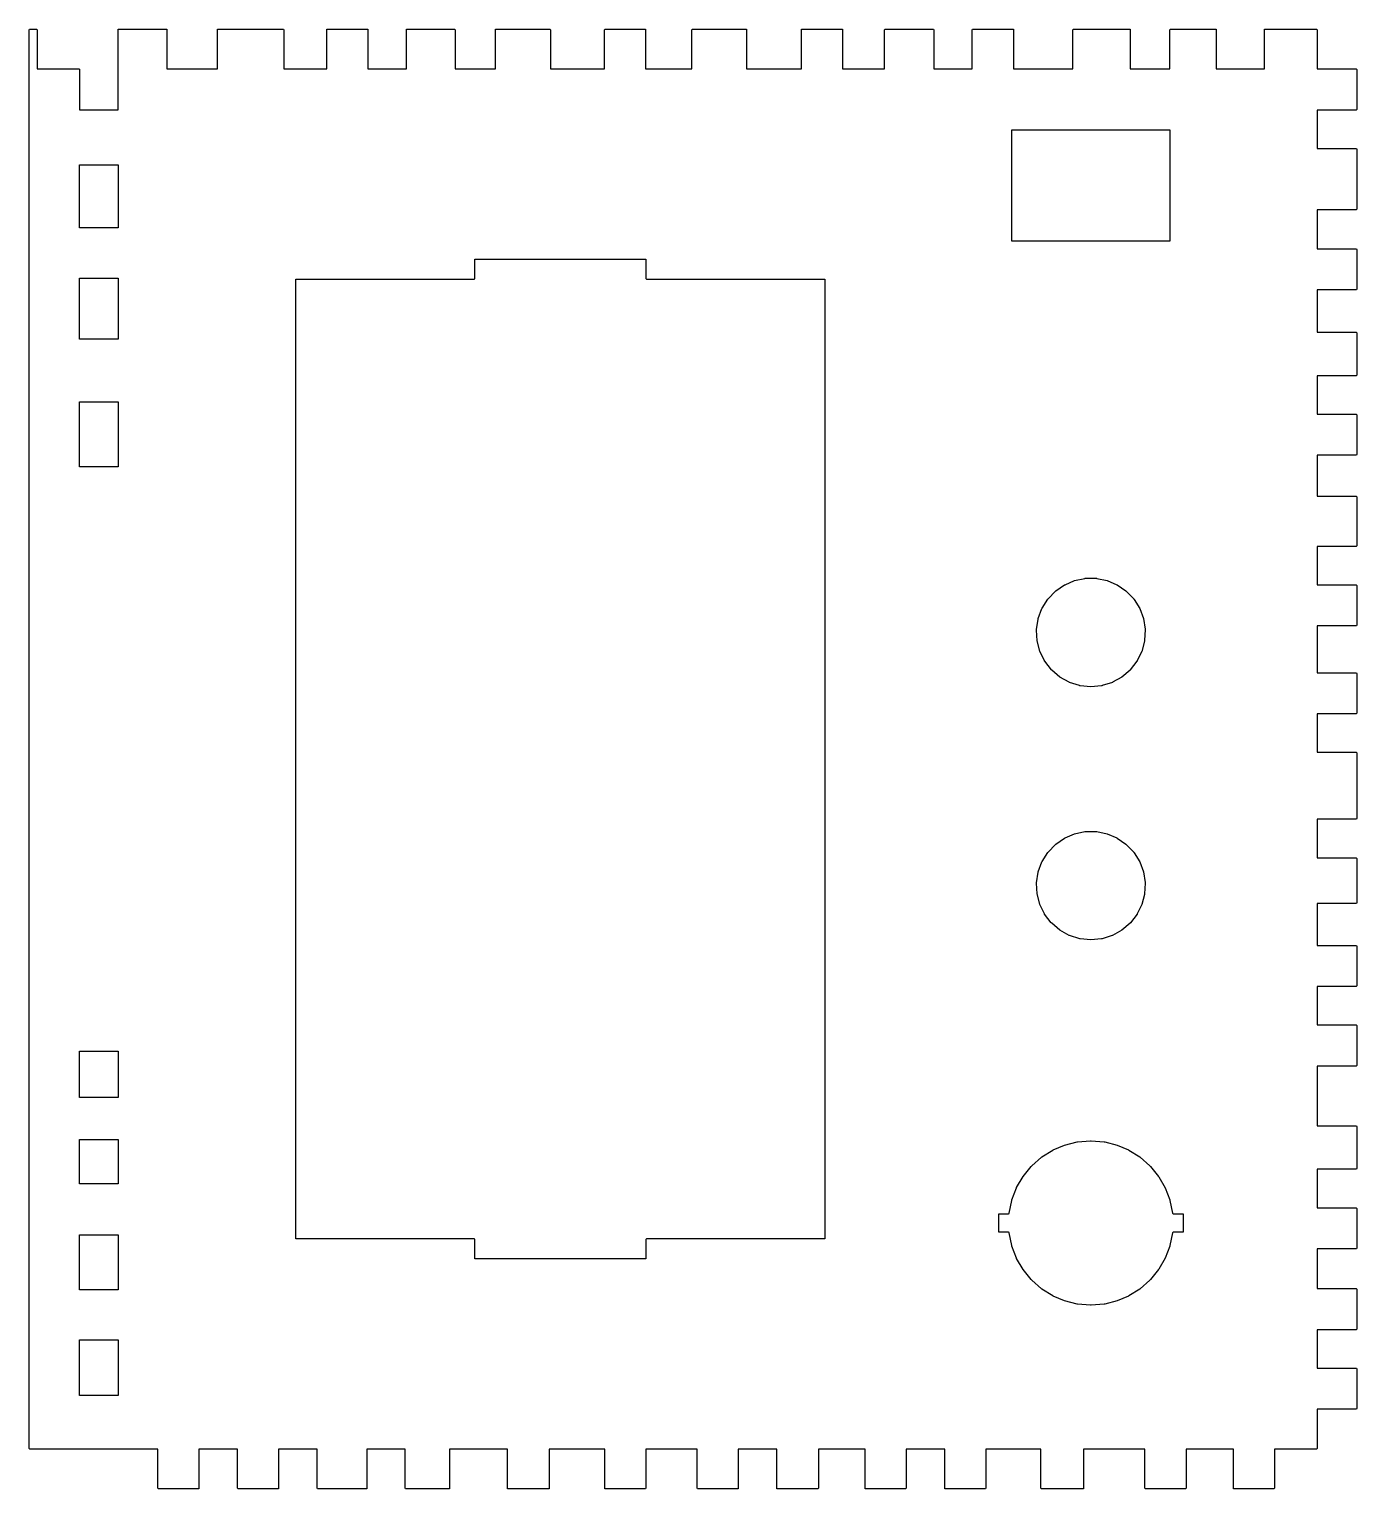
# Model space of a CAD drawing. Header units: metres. Extents: x 3 to 639, y 0 to 170.
# Drawn here: x 332.3 to 432.4, y 0 to 110.1 of the extents above; entities that cross this region are included whole.
import ezdxf

# ---------------------------------------------------------------- set-up
doc = ezdxf.new("R2010")
doc.units = ezdxf.units.M

msp = doc.modelspace()

# ---------------------------------------------------------------- linework, layer by layer
for points in [[(349.86, 110.1), (351.03, 110.1), (351.44, 110.1), (351.48, 110.09), (351.49, 110.05), (351.49, 107.1), (354.73, 107.1), (354.73, 110.05), (354.75, 110.09), (354.78, 110.1), (357.79, 110.1), (357.82, 110.09), (357.84, 110.05), (357.84, 107.1), (360.74, 107.1), (360.74, 110.05), (360.75, 110.09), (360.79, 110.1), (361.87, 110.1), (363.94, 110.1), (364.37, 110.1), (364.4, 110.09), (364.42, 110.05), (364.42, 107.1), (367.45, 107.1), (367.45, 110.05), (367.46, 110.09), (367.5, 110.1), (368.46, 110.1), (370.49, 110.1), (371.55, 110.1), (371.58, 110.09), (371.6, 110.05), (371.6, 107.1), (375.68, 107.1), (375.68, 110.05), (375.7, 110.09), (375.73, 110.1), (378.73, 110.1), (378.77, 110.09), (378.78, 110.05), (378.78, 107.1), (382.27, 107.1), (382.27, 110.05), (382.28, 110.09), (382.32, 110.1), (386.34, 110.1), (386.38, 110.09), (386.39, 110.05), (386.39, 107.1), (390.52, 107.1), (390.52, 110.05), (390.53, 110.09), (390.57, 110.1), (393.57, 110.1), (393.61, 110.09), (393.62, 110.05), (393.62, 107.1), (396.8, 107.1), (396.8, 110.05), (396.81, 110.09), (396.85, 110.1), (400.46, 110.1), (400.49, 110.09), (400.51, 110.05), (400.51, 107.1), (403.41, 107.1), (403.41, 110.05), (403.42, 110.09), (403.46, 110.1), (406.47, 110.1), (406.51, 110.09), (406.52, 110.05), (406.52, 107.1), (411, 107.1), (411, 110.05), (411.01, 110.09), (411.05, 110.1), (415.26, 110.1), (415.3, 110.09), (415.31, 110.05), (415.31, 107.1), (418.3, 107.1), (418.3, 110.05), (418.32, 110.09), (418.35, 110.1), (421.75, 110.1), (421.79, 110.09), (421.8, 110.05), (421.8, 107.1), (425.44, 107.1), (425.44, 110.05), (425.45, 110.09), (425.49, 110.1), (425.5, 110.1), (425.94, 110.1), (426.43, 110.1), (426.91, 110.1), (427.34, 110.1), (427.69, 110.1), (427.95, 110.1), (428.12, 110.1), (428.21, 110.1), (428.55, 110.1), (428.64, 110.1), (428.81, 110.1), (429.03, 110.1), (429.29, 110.1), (429.35, 110.1), (429.38, 110.09), (429.4, 110.05), (429.4, 107.1), (432.35, 107.1), (432.35, 107.1), (432.39, 107.09), (432.4, 107.05), (432.4, 106.98), (432.4, 106.81), (432.4, 106.67), (432.4, 106.57), (432.4, 106.51), (432.4, 104.05), (432.39, 104.01), (432.35, 104), (429.4, 104), (429.4, 101.1), (432.35, 101.1), (432.39, 101.09), (432.4, 101.05), (432.4, 96.52), (432.39, 96.49), (432.35, 96.47), (429.4, 96.47), (429.4, 93.54), (432.35, 93.54), (432.39, 93.52), (432.4, 93.49), (432.4, 90.49), (432.39, 90.45), (432.35, 90.44), (429.4, 90.44), (429.4, 87.25), (432.35, 87.25), (432.39, 87.23), (432.4, 87.2), (432.4, 84.01), (432.39, 83.97), (432.35, 83.96), (429.4, 83.96), (429.4, 81.06), (432.35, 81.06), (432.39, 81.04), (432.4, 81.01), (432.4, 78.01), (432.39, 77.97), (432.35, 77.96), (429.4, 77.96), (429.4, 74.87), (432.35, 74.87), (432.39, 74.86), (432.4, 74.82), (432.4, 71.14), (432.39, 71.1), (432.35, 71.09), (429.4, 71.09), (429.4, 68.19), (432.35, 68.19), (432.39, 68.17), (432.4, 68.14), (432.4, 65.14), (432.39, 65.1), (432.35, 65.09), (429.4, 65.09), (429.4, 61.56), (432.35, 61.56), (432.39, 61.55), (432.4, 61.51), (432.4, 58.51), (432.39, 58.48), (432.35, 58.46), (429.4, 58.46), (429.4, 55.56), (432.35, 55.56), (432.39, 55.55), (432.4, 55.51), (432.4, 50.55), (432.39, 50.52), (432.35, 50.5), (429.4, 50.5), (429.4, 47.6), (432.35, 47.6), (432.39, 47.58), (432.4, 47.55), (432.4, 44.2), (432.39, 44.16), (432.35, 44.15), (429.4, 44.15), (429.4, 40.99), (432.35, 40.99), (432.39, 40.98), (432.4, 40.94), (432.4, 37.94), (432.39, 37.91), (432.35, 37.89), (429.4, 37.89), (429.4, 34.99), (432.35, 34.99), (432.39, 34.98), (432.4, 34.94), (432.4, 31.94), (432.39, 31.91), (432.35, 31.89), (429.4, 31.89), (429.4, 27.38), (432.35, 27.38), (432.39, 27.37), (432.4, 27.33), (432.4, 25.97), (432.4, 24.15), (432.39, 24.11), (432.35, 24.1), (429.4, 24.1), (429.4, 21.2), (432.35, 21.2), (432.39, 21.18), (432.4, 21.15), (432.4, 18.15), (432.39, 18.11), (432.35, 18.1), (429.4, 18.1), (429.4, 15.1), (432.35, 15.1), (432.39, 15.09), (432.4, 15.05), (432.4, 13.46), (432.4, 12.05), (432.39, 12.01), (432.35, 12), (429.4, 12), (429.4, 9.1), (432.35, 9.1), (432.39, 9.09), (432.4, 9.05), (432.4, 6.05), (432.39, 6.01), (432.35, 6), (429.4, 6), (429.4, 3.05), (429.39, 3.01), (429.35, 3), (426.2, 3), (426.2, 0.05), (426.18, 0.01), (426.15, 0), (423.15, 0), (423.11, 0.01), (423.1, 0.05), (423.1, 3), (419.54, 3), (419.54, 0.05), (419.52, 0.01), (419.49, 0), (416.48, 0), (416.44, 0.01), (416.43, 0.05), (416.43, 3), (411.8, 3), (411.8, 0.05), (411.79, 0.01), (411.75, 0), (408.63, 0), (408.59, 0.01), (408.58, 0.05), (408.58, 3), (404.43, 3), (404.43, 0.05), (404.41, 0.01), (404.38, 0), (401.38, 0), (401.34, 0.01), (401.33, 0.05), (401.33, 3), (398.43, 3), (398.43, 0.05), (398.41, 0.01), (398.38, 0), (395.38, 0), (395.34, 0.01), (395.33, 0.05), (395.33, 3), (391.81, 3), (391.81, 0.05), (391.79, 0.01), (391.76, 0), (388.71, 0), (388.68, 0.01), (388.66, 0.05), (388.66, 3), (385.76, 3), (385.76, 0.05), (385.75, 0.01), (385.71, 0), (382.71, 0), (382.68, 0.01), (382.66, 0.05), (382.66, 3), (378.79, 3), (378.79, 0.05), (378.77, 0.01), (378.74, 0), (375.74, 0), (375.7, 0.01), (375.69, 0.05), (375.69, 3), (371.51, 3), (371.51, 0.05), (371.5, 0.01), (371.46, 0), (368.41, 0), (368.37, 0.01), (368.36, 0.05), (368.36, 3), (364, 3), (364, 0.05), (363.98, 0.01), (363.95, 0), (360.71, 0), (360.68, 0.01), (360.66, 0.05), (360.66, 3), (357.76, 3), (357.76, 0.05), (357.75, 0.01), (357.71, 0), (354.06, 0), (354.03, 0.01), (354.01, 0.05), (354.01, 3), (351.1, 3), (351.1, 0.05), (351.09, 0.01), (351.05, 0), (348.05, 0), (348.02, 0.01), (348, 0.05), (348, 3), (345.1, 3), (345.1, 0.05), (345.09, 0.01), (345.05, 0), (342.05, 0), (342.02, 0.01), (342, 0.05), (342, 3), (339.05, 3), (339.05, 3), (336.05, 3), (336.05, 3), (332.35, 3), (332.31, 3.01), (332.3, 3.05), (332.3, 6.62), (332.3, 56.55), (332.3, 106.48), (332.3, 107.05), (332.3, 107.05), (332.3, 110.05), (332.32, 110.09), (332.35, 110.1), (332.85, 110.1), (332.88, 110.09), (332.9, 110.05), (332.9, 107.1), (336.05, 107.1), (336.09, 107.09), (336.1, 107.05), (336.1, 104.02), (339, 104.02), (339, 107.05), (339, 107.05), (339, 110.05), (339.02, 110.09), (339.05, 110.1), (342.63, 110.1), (342.67, 110.09), (342.68, 110.05), (342.68, 107.1), (346.5, 107.1), (346.5, 110.05), (346.51, 110.09), (346.55, 110.1), (346.7, 110.1), (347.62, 110.1), (348.69, 110.1), (349.86, 110.1)], [(406.4, 102.5), (406.75, 102.5), (412.35, 102.5), (417.95, 102.5), (418.3, 102.5), (418.3, 102.27), (418.3, 98.3), (418.3, 94.33), (418.3, 94.1), (417.95, 94.1), (412.35, 94.1), (406.75, 94.1), (406.4, 94.1), (406.4, 94.33), (406.4, 98.3), (406.4, 102.27), (406.4, 102.5)], [(336.1, 95.11), (336.1, 99.88), (339, 99.88), (339, 95.11), (336.1, 95.11)], [(392.3, 18.85), (391.9, 18.85), (385.6, 18.85), (379.3, 18.85), (378.85, 18.85), (378.81, 18.84), (378.8, 18.8), (378.8, 18.75), (378.8, 18.05), (378.8, 17.35), (378.42, 17.35), (372.35, 17.35), (366.28, 17.35), (365.9, 17.35), (365.9, 18.05), (365.9, 18.75), (365.9, 18.8), (365.89, 18.84), (365.85, 18.85), (365.4, 18.85), (359.1, 18.85), (352.8, 18.85), (352.4, 18.85), (352.4, 21.22), (352.4, 55.05), (352.4, 88.88), (352.4, 91.25), (352.8, 91.25), (359.1, 91.25), (365.4, 91.25), (365.85, 91.25), (365.89, 91.26), (365.9, 91.3), (365.9, 91.35), (365.9, 92.05), (365.9, 92.75), (366.28, 92.75), (372.35, 92.75), (378.42, 92.75), (378.8, 92.75), (378.8, 92.05), (378.8, 91.35), (378.8, 91.3), (378.81, 91.26), (378.85, 91.25), (379.3, 91.25), (385.6, 91.25), (391.9, 91.25), (392.3, 91.25), (392.3, 88.88), (392.3, 55.05), (392.3, 21.22), (392.3, 18.85)], [(339, 86.72), (336.1, 86.72), (336.1, 91.31), (339, 91.31), (339, 86.72)], [(339, 77.1), (336.1, 77.1), (336.1, 81.98), (339, 81.98), (339, 77.1)], [(411.93, 68.68), (411.96, 68.68), (412.35, 68.68), (412.74, 68.68), (412.77, 68.68), (412.8, 68.67), (413.59, 68.51), (414.3, 68.2), (414.33, 68.19), (414.99, 67.73), (415.02, 67.71), (415.58, 67.13), (415.6, 67.1), (415.61, 67.08), (416.04, 66.4), (416.32, 65.64), (416.44, 64.84), (416.44, 64.81), (416.4, 64), (416.4, 63.97), (416.4, 63.94), (416.19, 63.17), (415.85, 62.47), (415.84, 62.44), (415.82, 62.42), (415.32, 61.78), (415.3, 61.76), (414.69, 61.23), (413.98, 60.84), (413.97, 60.83), (413.21, 60.59), (413.19, 60.58), (413.16, 60.58), (412.35, 60.5), (411.54, 60.58), (411.51, 60.58), (411.49, 60.59), (410.73, 60.83), (410.72, 60.84), (410.01, 61.23), (409.4, 61.76), (409.38, 61.78), (408.88, 62.42), (408.86, 62.44), (408.85, 62.47), (408.51, 63.17), (408.5, 63.19), (408.3, 63.97), (408.26, 64.78), (408.26, 64.81), (408.38, 65.61), (408.38, 65.64), (408.66, 66.4), (408.67, 66.42), (409.1, 67.1), (409.12, 67.13), (409.68, 67.71), (409.71, 67.73), (410.37, 68.19), (410.4, 68.2), (411.11, 68.51), (411.9, 68.67), (411.93, 68.68)], [(416.32, 46.54), (416.44, 45.74), (416.44, 45.71), (416.44, 45.68), (416.4, 44.87), (416.4, 44.84), (416.19, 44.07), (415.85, 43.37), (415.84, 43.34), (415.34, 42.7), (415.32, 42.68), (415.3, 42.66), (414.69, 42.13), (413.98, 41.74), (413.97, 41.73), (413.96, 41.73), (413.19, 41.48), (413.16, 41.48), (412.35, 41.4), (411.54, 41.48), (411.51, 41.48), (410.74, 41.73), (410.73, 41.73), (410.72, 41.74), (410.01, 42.13), (409.4, 42.66), (409.38, 42.68), (409.36, 42.7), (408.86, 43.34), (408.85, 43.37), (408.51, 44.07), (408.5, 44.09), (408.3, 44.87), (408.26, 45.68), (408.26, 45.71), (408.38, 46.51), (408.38, 46.54), (408.66, 47.3), (408.67, 47.32), (409.1, 48), (409.12, 48.03), (409.68, 48.61), (409.71, 48.63), (410.37, 49.09), (410.4, 49.1), (411.11, 49.41), (411.9, 49.57), (411.93, 49.58), (411.96, 49.58), (412.35, 49.58), (412.74, 49.58), (412.77, 49.58), (412.8, 49.57), (413.59, 49.41), (414.3, 49.1), (414.33, 49.09), (414.99, 48.63), (415.02, 48.61), (415.58, 48.03), (415.6, 48), (415.61, 47.98), (416.04, 47.3), (416.32, 46.54)], [(339, 29.51), (336.1, 29.51), (336.1, 33), (339, 33), (339, 29.51)], [(336.1, 23.01), (336.1, 26.34), (339, 26.34), (339, 23.01), (336.1, 23.01)], [(418.31, 21.75), (418.5, 20.8), (418.52, 20.76), (418.55, 20.75), (418.58, 20.75), (418.95, 20.75), (419.3, 20.75), (419.3, 20.05), (419.3, 19.35), (418.95, 19.35), (418.58, 19.35), (418.55, 19.35), (418.52, 19.34), (418.5, 19.3), (418.31, 18.35), (418.3, 18.31), (417.96, 17.4), (417.96, 17.4), (417.48, 16.57), (417.46, 16.54), (416.84, 15.78), (416.82, 15.76), (416.8, 15.73), (416.07, 15.09), (416.04, 15.07), (415.22, 14.55), (415.19, 14.54), (414.33, 14.17), (413.39, 13.94), (413.35, 13.93), (412.38, 13.85), (412.35, 13.85), (412.32, 13.85), (411.35, 13.93), (411.31, 13.94), (410.37, 14.17), (409.51, 14.54), (409.48, 14.55), (408.66, 15.07), (408.63, 15.09), (407.9, 15.73), (407.88, 15.76), (407.86, 15.78), (407.24, 16.54), (406.75, 17.38), (406.74, 17.4), (406.74, 17.4), (406.4, 18.31), (406.39, 18.35), (406.2, 19.3), (406.18, 19.34), (406.15, 19.35), (406.12, 19.35), (405.75, 19.35), (405.4, 19.35), (405.4, 20.05), (405.4, 20.75), (405.75, 20.75), (406.12, 20.75), (406.15, 20.75), (406.18, 20.76), (406.2, 20.8), (406.39, 21.75), (406.4, 21.79), (406.74, 22.7), (406.74, 22.7), (406.75, 22.72), (407.24, 23.56), (407.86, 24.32), (407.88, 24.34), (407.9, 24.37), (408.63, 25.01), (408.66, 25.03), (409.48, 25.55), (409.51, 25.56), (410.37, 25.93), (411.31, 26.16), (411.35, 26.17), (412.32, 26.25), (412.35, 26.25), (412.38, 26.25), (413.35, 26.17), (413.39, 26.16), (414.33, 25.93), (415.19, 25.56), (415.22, 25.55), (416.04, 25.03), (416.07, 25.01), (416.8, 24.37), (416.82, 24.34), (416.84, 24.32), (417.46, 23.56), (417.48, 23.53), (417.96, 22.7), (417.96, 22.7), (418.3, 21.79), (418.31, 21.75)], [(339, 19.15), (339, 15.02), (336.1, 15.02), (336.1, 19.15), (339, 19.15)], [(336.1, 11.24), (339, 11.24), (339, 7.03), (336.1, 7.03), (336.1, 11.24)]]:
    msp.add_lwpolyline(points)

doc.saveas('drawing.dxf')
